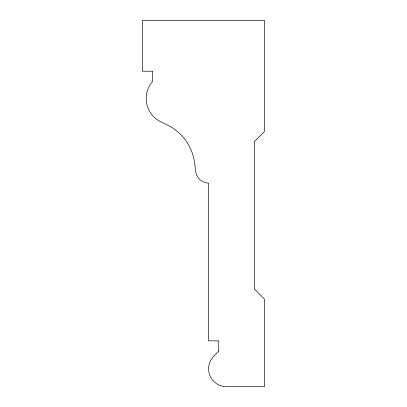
<?xml version="1.0" encoding="UTF-8"?>
<svg xmlns="http://www.w3.org/2000/svg" width="407" height="407" viewBox="0 0 407 407"><rect width="100%" height="100%" fill="white"/><g stroke="black" fill="none" stroke-linecap="round" stroke-linejoin="round"><path stroke-width="0.61" d="M218.763 351.038L213.502 356.563A17.806 17.806 0 0 0 226.394 386.65L264.55 386.65L264.55 299.242L254.375 289.067L254.375 141.605L264.55 131.43L264.55 20.35L142.45 20.35L142.45 71.225L152.625 71.225L152.625 81.4A25.88 25.88 0 0 0 160.745 121.764L167.277 124.944A49.328 49.328 0 0 1 194.673 163.319L195.65 171.301A13.492 13.492 0 0 0 208.588 183.15L208.588 340.863L218.763 340.863L218.763 351.038"/></g></svg>
